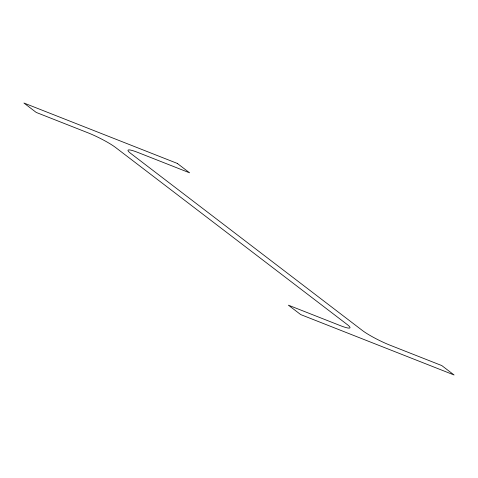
<?xml version="1.0" encoding="UTF-8"?>
<svg xmlns="http://www.w3.org/2000/svg" width="478" height="478" viewBox="0 0 478 478"><rect width="100%" height="100%" fill="white"/><g stroke="black" fill="none" stroke-linecap="round" stroke-linejoin="round"><path stroke-width="0.72" d="M177.308 163.422L23.9 103.015L36.214 112.426L87.952 132.8A22.502 2.934 26.6 0 1 115.58 147.487L347.177 324.508A22.502 2.934 26.6 0 1 340.115 325.542L288.377 305.167L300.692 314.578L454.1 374.985L441.786 365.574L390.048 345.2A22.502 2.934 26.6 0 1 362.42 330.513L130.823 153.492A22.502 2.934 26.6 0 1 137.885 152.458L189.623 172.833L177.308 163.422"/></g></svg>
